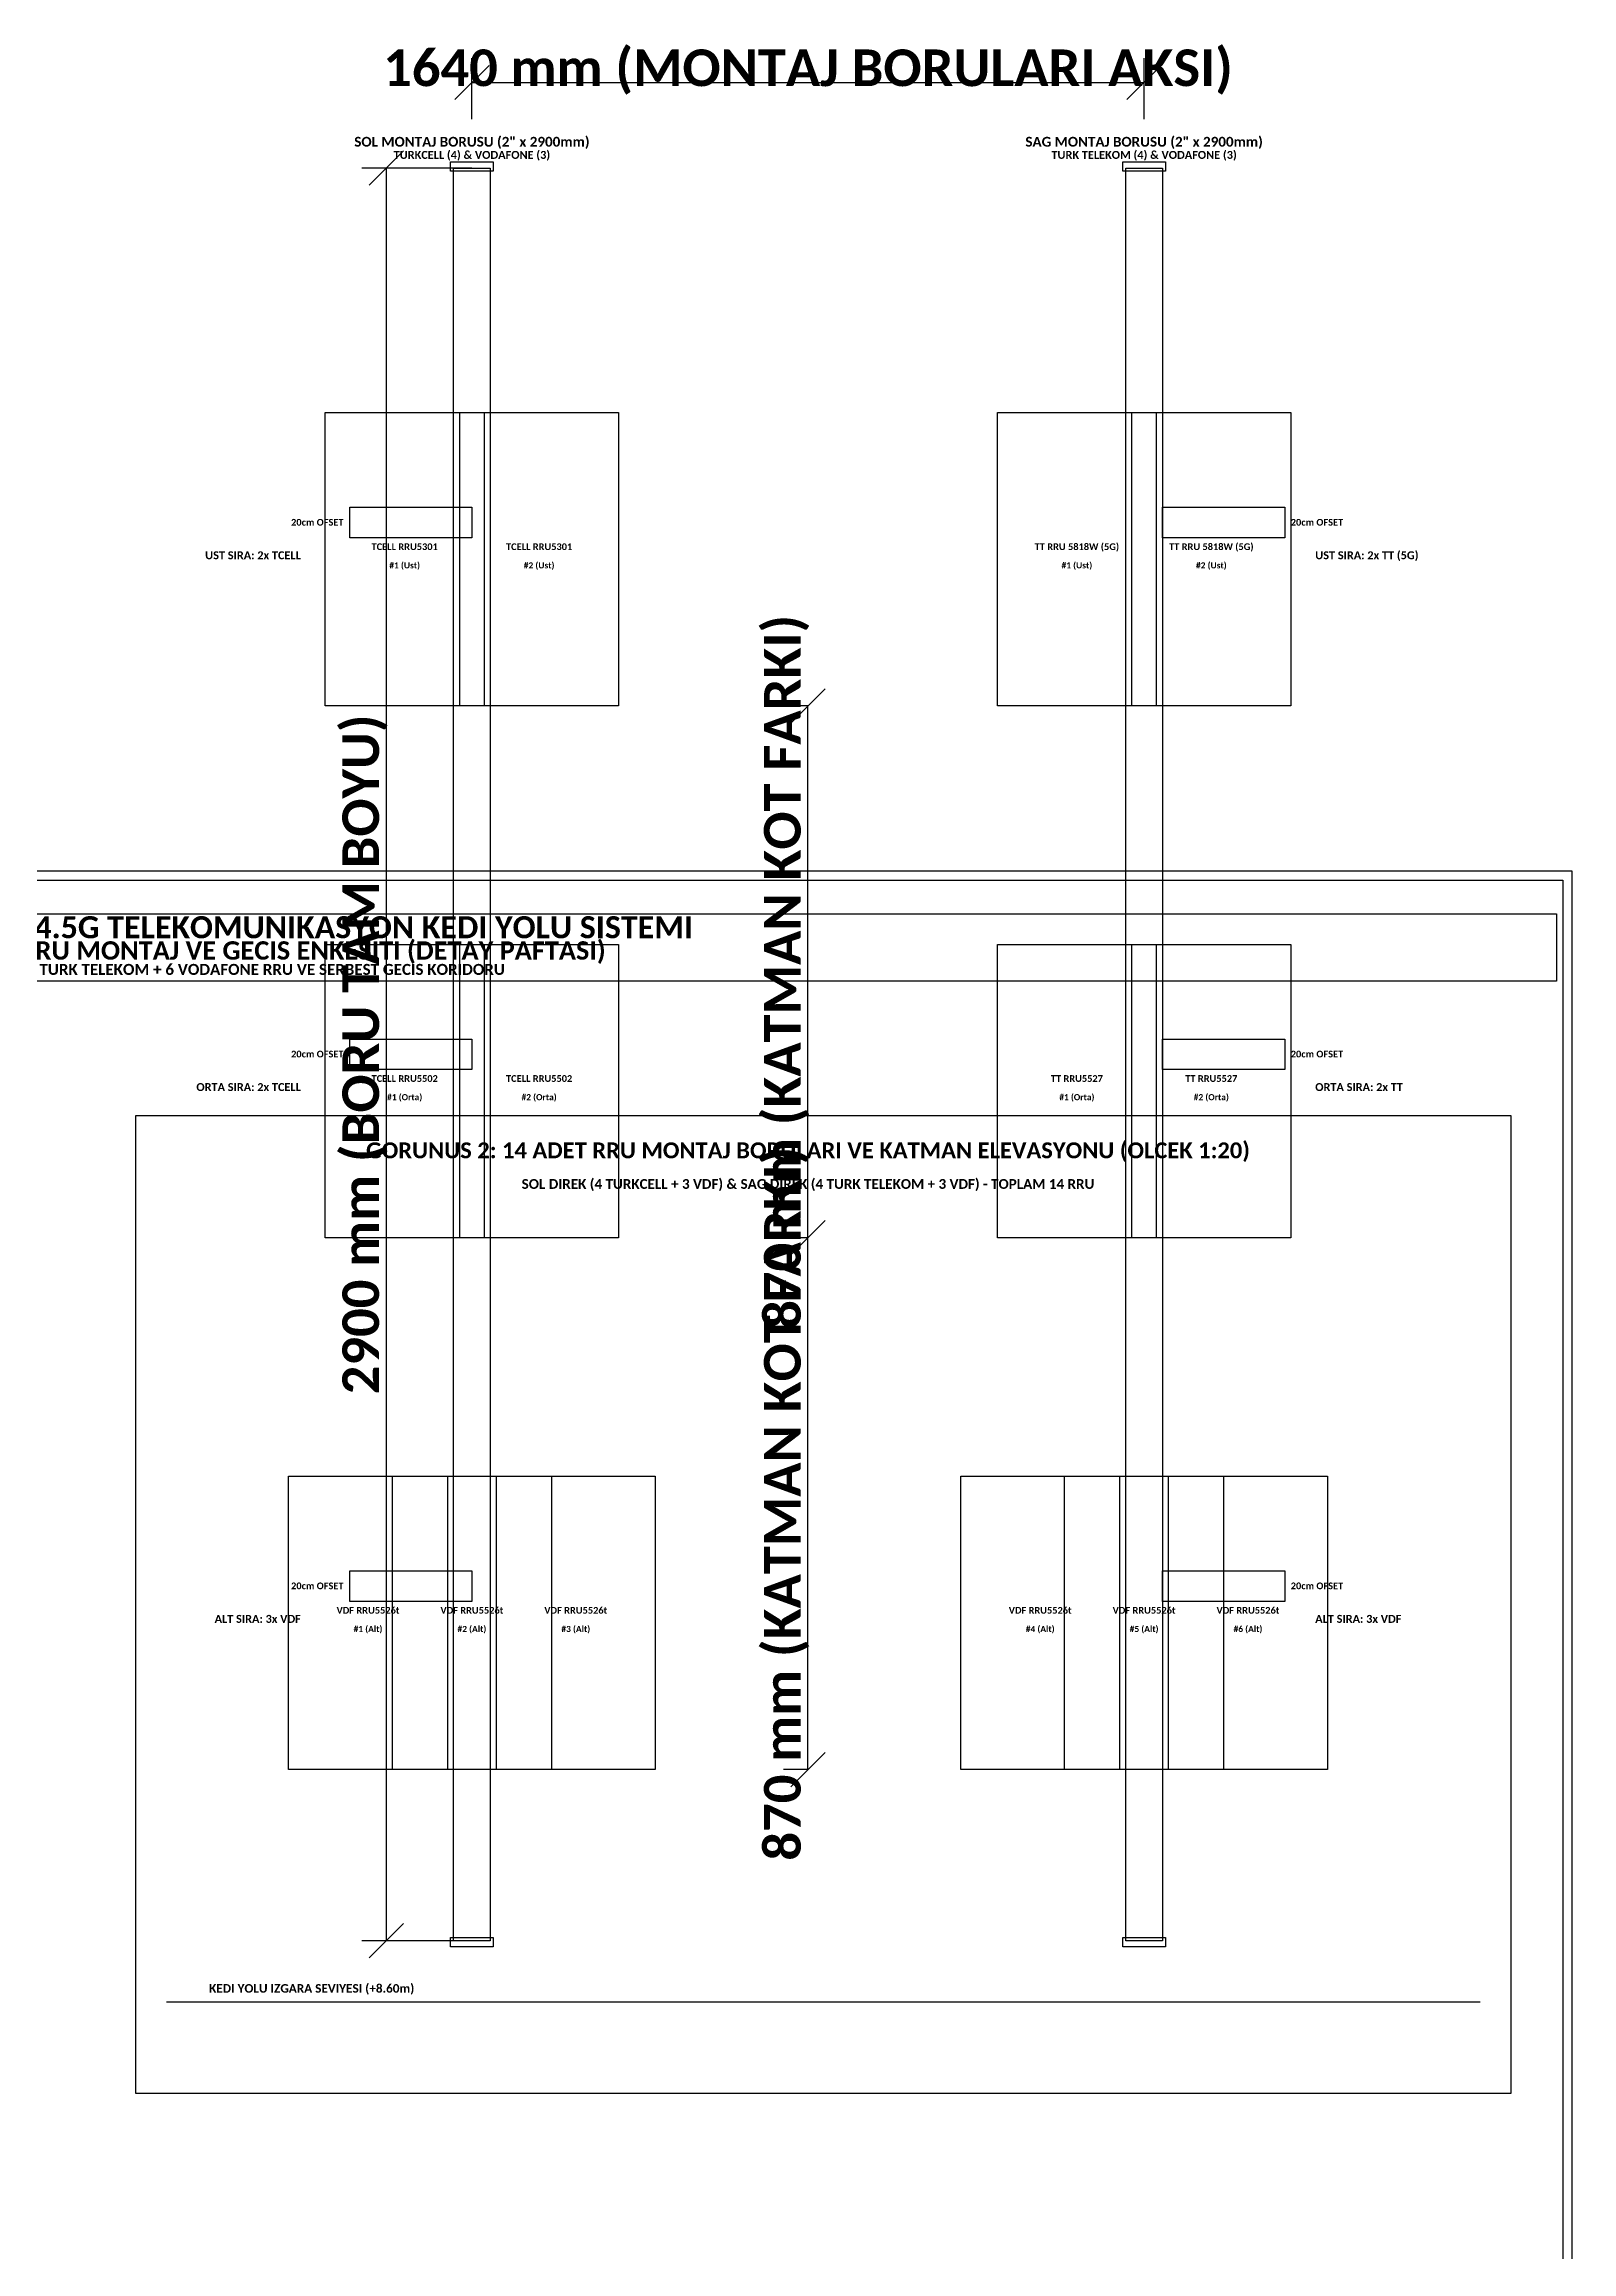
# Model space of a CAD drawing. Header units: metres. Extents: x -2.53 to 2.5, y -1 to 4.55.
# Drawn here: x 0 to 2.5, y 0.941 to 4.553 of the extents above; entities that cross this region are included whole.
import ezdxf
from ezdxf.enums import TextEntityAlignment as Align

# ---------------------------------------------------------------- set-up
doc = ezdxf.new("R2010")
doc.units = ezdxf.units.M
for name, color, linetype in [('EKP_TURK_TELEKOM_RRU', 4, 'CONTINUOUS'), ('EKP_TURKCELL_RRU', 5, 'CONTINUOUS'), ('EKP_VODAFONE_RRU', 1, 'CONTINUOUS'), ('METIN_BILGI', 7, 'CONTINUOUS'), ('MONTAJ_BORULARI', 2, 'CONTINUOUS'), ('OLCULER', 1, 'CONTINUOUS'), ('ZEMIN_PLATFORM', 8, 'CONTINUOUS')]:
    doc.layers.add(name, color=color, linetype=linetype)
doc.styles.get("Standard").update_dxf_attribs({"font": 'calibrib.ttf'})

msp = doc.modelspace()

# ---------------------------------------------------------------- linework, layer by layer
at = {"layer": 'EKP_TURK_TELEKOM_RRU'}
for points in [[(1.56, 3.47), (1.56, 3.95), (1.82, 3.95), (1.82, 3.47)], [(1.78, 3.47), (1.78, 3.95), (2.04, 3.95), (2.04, 3.47)], [(1.56, 2.6), (1.56, 3.08), (1.82, 3.08), (1.82, 2.6)], [(1.78, 2.6), (1.78, 3.08), (2.04, 3.08), (2.04, 2.6)]]:
    msp.add_lwpolyline(points, close=True, dxfattribs=at)
at = {"layer": 'EKP_TURKCELL_RRU'}
for points in [[(0.46, 3.47), (0.46, 3.95), (0.72, 3.95), (0.72, 3.47)], [(0.68, 3.47), (0.68, 3.95), (0.94, 3.95), (0.94, 3.47)], [(0.46, 2.6), (0.46, 3.08), (0.72, 3.08), (0.72, 2.6)], [(0.68, 2.6), (0.68, 3.08), (0.94, 3.08), (0.94, 2.6)]]:
    msp.add_lwpolyline(points, close=True, dxfattribs=at)
at = {"layer": 'EKP_VODAFONE_RRU'}
for points in [[(0.4, 1.73), (0.4, 2.21), (0.66, 2.21), (0.66, 1.73)], [(0.57, 1.73), (0.57, 2.21), (0.83, 2.21), (0.83, 1.73)], [(0.74, 1.73), (0.74, 2.21), (1, 2.21), (1, 1.73)], [(1.5, 1.73), (1.5, 2.21), (1.76, 2.21), (1.76, 1.73)], [(1.67, 1.73), (1.67, 2.21), (1.93, 2.21), (1.93, 1.73)], [(1.84, 1.73), (1.84, 2.21), (2.1, 2.21), (2.1, 1.73)]]:
    msp.add_lwpolyline(points, close=True, dxfattribs=at)
at = {"layer": 'METIN_BILGI'}
for points in [[(-2.5, -1), (-2.5, 3.2), (2.5, 3.2), (2.5, -1)], [(-2.485, -0.985), (-2.485, 3.185), (2.485, 3.185), (2.485, -0.985)], [(-2.475, 3.02), (-2.475, 3.13), (2.475, 3.13), (2.475, 3.02)], [(0.15, 1.2), (0.15, 2.8), (2.4, 2.8), (2.4, 1.2)]]:
    msp.add_lwpolyline(points, close=True, dxfattribs=at)
at = {"layer": 'MONTAJ_BORULARI'}
for points in [[(0.665, 4.345), (0.665, 4.36), (0.735, 4.36), (0.735, 4.345)], [(0.66985, 1.45), (0.66985, 4.35), (0.73015, 4.35), (0.73015, 1.45)], [(1.765, 4.345), (1.765, 4.36), (1.835, 4.36), (1.835, 4.345)], [(1.76985, 1.45), (1.76985, 4.35), (1.83015, 4.35), (1.83015, 1.45)], [(0.5, 3.745), (0.5, 3.795), (0.7, 3.795), (0.7, 3.745)], [(1.83015, 3.745), (1.83015, 3.795), (2.03015, 3.795), (2.03015, 3.745)], [(0.5, 2.875), (0.5, 2.925), (0.7, 2.925), (0.7, 2.875)], [(1.83015, 2.875), (1.83015, 2.925), (2.03015, 2.925), (2.03015, 2.875)], [(0.5, 2.005), (0.5, 2.055), (0.7, 2.055), (0.7, 2.005)], [(1.83015, 2.005), (1.83015, 2.055), (2.03015, 2.055), (2.03015, 2.005)], [(0.665, 1.44), (0.665, 1.455), (0.735, 1.455), (0.735, 1.44)], [(1.765, 1.44), (1.765, 1.455), (1.835, 1.455), (1.835, 1.44)]]:
    msp.add_lwpolyline(points, close=True, dxfattribs=at)
at = {"layer": 'OLCULER'}
for p, q in [((0.672, 4.462), (0.728, 4.518)), ((0.7, 4.43), (0.7, 4.53)), ((1.772, 4.462), (1.828, 4.518)), ((1.8, 4.43), (1.8, 4.53)), ((0.7, 4.49), (1.8, 4.49)), ((0.532, 4.322), (0.588, 4.378)), ((0.7, 4.35), (0.52, 4.35)), ((0.56, 1.45), (0.56, 4.35)), ((1.25, 3.47), (1.21, 3.47)), ((1.222, 3.442), (1.278, 3.498)), ((1.25, 2.6), (1.25, 3.47)), ((1.222, 2.572), (1.278, 2.628)), ((1.222, 2.572), (1.278, 2.628)), ((1.25, 2.6), (1.21, 2.6)), ((1.25, 2.6), (1.21, 2.6)), ((1.25, 1.73), (1.25, 2.6)), ((1.222, 1.702), (1.278, 1.758)), ((1.25, 1.73), (1.21, 1.73)), ((0.7, 1.45), (0.52, 1.45)), ((0.532, 1.422), (0.588, 1.478))]:
    msp.add_line(p, q, dxfattribs=at)
at = {"layer": 'ZEMIN_PLATFORM'}
msp.add_line((0.2, 1.35), (2.35, 1.35), dxfattribs=at)

# ---------------------------------------------------------------- texts
at = {"layer": 'METIN_BILGI'}
for s, height, p in [('SOL MONTAJ BORUSU (2" x 2900mm)', 0.016, (0.7, 4.385)), ('TURKCELL (4) & VODAFONE (3)', 0.013, (0.7, 4.365)), ('SAG MONTAJ BORUSU (2" x 2900mm)', 0.016, (1.8, 4.385)), ('TURK TELEKOM (4) & VODAFONE (3)', 0.013, (1.8, 4.365)), ('TCELL RRU5301', 0.011, (0.59, 3.725)), ('TCELL RRU5301', 0.011, (0.81, 3.725)), ('TT RRU 5818W (5G)', 0.011, (1.69, 3.725)), ('TT RRU 5818W (5G)', 0.011, (1.91, 3.725)), ('#1 (Ust)', 0.01, (0.59, 3.695)), ('#2 (Ust)', 0.01, (0.81, 3.695)), ('#1 (Ust)', 0.01, (1.69, 3.695)), ('#2 (Ust)', 0.01, (1.91, 3.695)), ('RAMS PARK / SEYRANTEPE STADYUMU 5G & 4.5G TELEKOMUNIKASYON KEDI YOLU SISTEMI', 0.036, (0, 3.09)), ('ALAN 1 VE ALAN 3: ORTA KEDI YOLU 14 ADET RRU MONTAJ VE GECIS ENKESITI (DETAY PAFTASI)', 0.03, (0, 3.055)), ('20 CM OFSETLI 2" PARALEL MONTAJ BORULARI - 4 TURKCELL + 4 TURK TELEKOM + 6 VODAFONE RRU VE SERBEST GECIS KORIDORU', 0.018, (0, 3.03)), ('TCELL RRU5502', 0.011, (0.59, 2.855)), ('TCELL RRU5502', 0.011, (0.81, 2.855)), ('TT RRU5527', 0.011, (1.69, 2.855)), ('TT RRU5527', 0.011, (1.91, 2.855)), ('#1 (Orta)', 0.01, (0.59, 2.825)), ('#2 (Orta)', 0.01, (0.81, 2.825)), ('#1 (Orta)', 0.01, (1.69, 2.825)), ('#2 (Orta)', 0.01, (1.91, 2.825)), ('GORUNUS 2: 14 ADET RRU MONTAJ BORULARI VE KATMAN ELEVASYONU (OLCEK 1:20)', 0.026, (1.25, 2.73)), ('SOL DIREK (4 TURKCELL + 3 VDF) & SAG DIREK (4 TURK TELEKOM + 3 VDF) - TOPLAM 14 RRU', 0.016, (1.25, 2.68)), ('VDF RRU5526t', 0.011, (0.53, 1.985)), ('VDF RRU5526t', 0.011, (0.7, 1.985)), ('VDF RRU5526t', 0.011, (0.87, 1.985)), ('VDF RRU5526t', 0.011, (1.63, 1.985)), ('VDF RRU5526t', 0.011, (1.8, 1.985)), ('VDF RRU5526t', 0.011, (1.97, 1.985)), ('#1 (Alt)', 0.01, (0.53, 1.955)), ('#2 (Alt)', 0.01, (0.7, 1.955)), ('#3 (Alt)', 0.01, (0.87, 1.955)), ('#4 (Alt)', 0.01, (1.63, 1.955)), ('#5 (Alt)', 0.01, (1.8, 1.955)), ('#6 (Alt)', 0.01, (1.97, 1.955))]:
    msp.add_text(s, height=height, dxfattribs=at).set_placement(p, align=Align.CENTER)
for s, height, p in [('20cm OFSET', 0.011, (0.49, 3.765)), ('UST SIRA: 2x TCELL', 0.013, (0.42, 3.71)), ('20cm OFSET', 0.011, (0.49, 2.895)), ('ORTA SIRA: 2x TCELL', 0.013, (0.42, 2.84)), ('20cm OFSET', 0.011, (0.49, 2.025)), ('ALT SIRA: 3x VDF', 0.013, (0.42, 1.97))]:
    msp.add_text(s, height=height, dxfattribs=at).set_placement(p, align=Align.RIGHT)
for s, height, p in [('20cm OFSET', 0.011, (2.04, 3.765)), ('UST SIRA: 2x TT (5G)', 0.013, (2.08, 3.71)), ('20cm OFSET', 0.011, (2.04, 2.895)), ('ORTA SIRA: 2x TT', 0.013, (2.08, 2.84)), ('20cm OFSET', 0.011, (2.04, 2.025)), ('ALT SIRA: 3x VDF', 0.013, (2.08, 1.97)), ('KEDI YOLU IZGARA SEVIYESI (+8.60m)', 0.014, (0.27, 1.365))]:
    msp.add_text(s, height=height, dxfattribs=at).set_placement(p)
at = {"layer": 'OLCULER'}
msp.add_text('1640 mm (MONTAJ BORULARI AKSI)', height=0.06, dxfattribs=at).set_placement((1.25, 4.514), align=Align.MIDDLE_CENTER)
for s, p in [('870 mm (KATMAN KOT FARKI)', (1.208, 3.035)), ('2900 mm (BORU TAM BOYU)', (0.518, 2.9)), ('870 mm (KATMAN KOT FARKI)', (1.208, 2.165))]:
    msp.add_text(s, height=0.06, rotation=90, dxfattribs=at).set_placement(p, align=Align.MIDDLE_CENTER)

doc.saveas('drawing.dxf')
